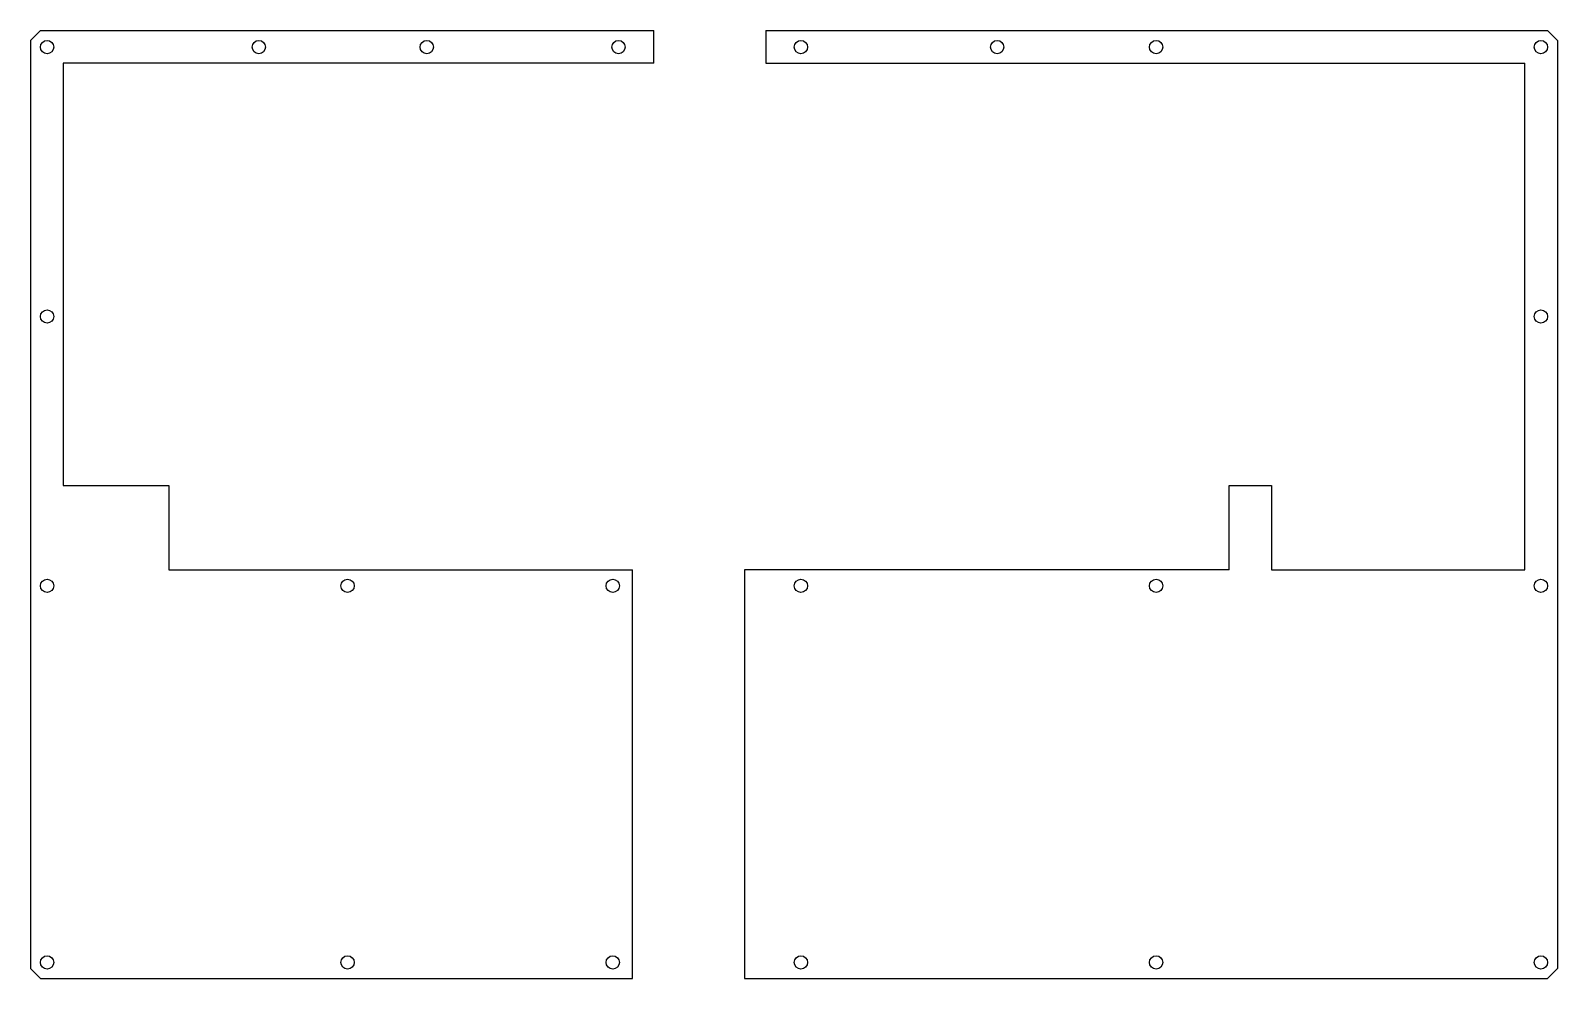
# Model space of a CAD drawing. Extents: x 320 to 665, y 73 to 287.
import ezdxf

# ---------------------------------------------------------------- set-up
doc = ezdxf.new("R2010")
doc.units = 0
doc.header["$MEASUREMENT"] = 0
doc.layers.get('0').update_dxf_attribs({"true_color": 0xffffff})

msp = doc.modelspace()

# ---------------------------------------------------------------- linework, layer by layer
at = {"color": 7, "true_color": 0xffffff}
for p, q in [((319.89, 285.07), (322.14, 287.32)), ((662.72, 287.32), (664.96, 285.07)), ((460.72, 279.94), (327.27, 279.94)), ((657.59, 165.44), (657.59, 279.94)), ((327.27, 184.49), (351.18, 184.49)), ((351.18, 184.49), (351.18, 165.44)), ((590.81, 165.44), (590.81, 184.49)), ((590.81, 184.49), (600.34, 184.49)), ((600.34, 184.49), (600.34, 165.44)), ((351.18, 165.44), (455.95, 165.44)), ((600.34, 165.44), (657.59, 165.44)), ((319.89, 75.31), (322.14, 73.07)), ((662.72, 73.07), (664.96, 75.31))]:
    msp.add_line(p, q, dxfattribs=at)
at = {"color": 7, "linetype": 'Continuous', "true_color": 0xffffff}
for p, q in [((322.14, 287.32), (460.72, 287.32)), ((460.72, 279.94), (460.72, 287.32)), ((486.04, 287.32), (662.72, 287.32)), ((486.04, 287.32), (486.04, 279.94)), ((319.89, 285.07), (319.89, 75.31)), ((664.96, 285.07), (664.96, 75.31)), ((327.27, 279.94), (327.27, 184.49)), ((486.04, 279.94), (657.59, 279.94)), ((455.95, 73.07), (455.95, 165.44)), ((590.81, 165.44), (481.27, 165.44)), ((481.27, 165.44), (481.27, 73.07)), ((322.14, 73.07), (455.95, 73.07)), ((481.27, 73.07), (662.72, 73.07))]:
    msp.add_line(p, q, dxfattribs=at)
for centre in [(323.63, 283.58), (371.49, 283.58), (409.44, 283.58), (452.76, 283.58), (494, 283.58), (538.34, 283.58), (574.26, 283.58), (661.23, 283.58), (323.63, 222.69), (661.23, 222.69), (323.63, 161.8), (391.54, 161.8), (451.46, 161.8), (494, 161.8), (574.26, 161.8), (661.23, 161.8), (323.63, 76.7), (323.63, 76.7), (391.54, 76.7), (451.46, 76.7), (494, 76.7), (574.26, 76.7), (661.23, 76.7), (661.23, 76.7)]:
    msp.add_circle(centre, 1.5, dxfattribs=at)

doc.saveas('drawing.dxf')
